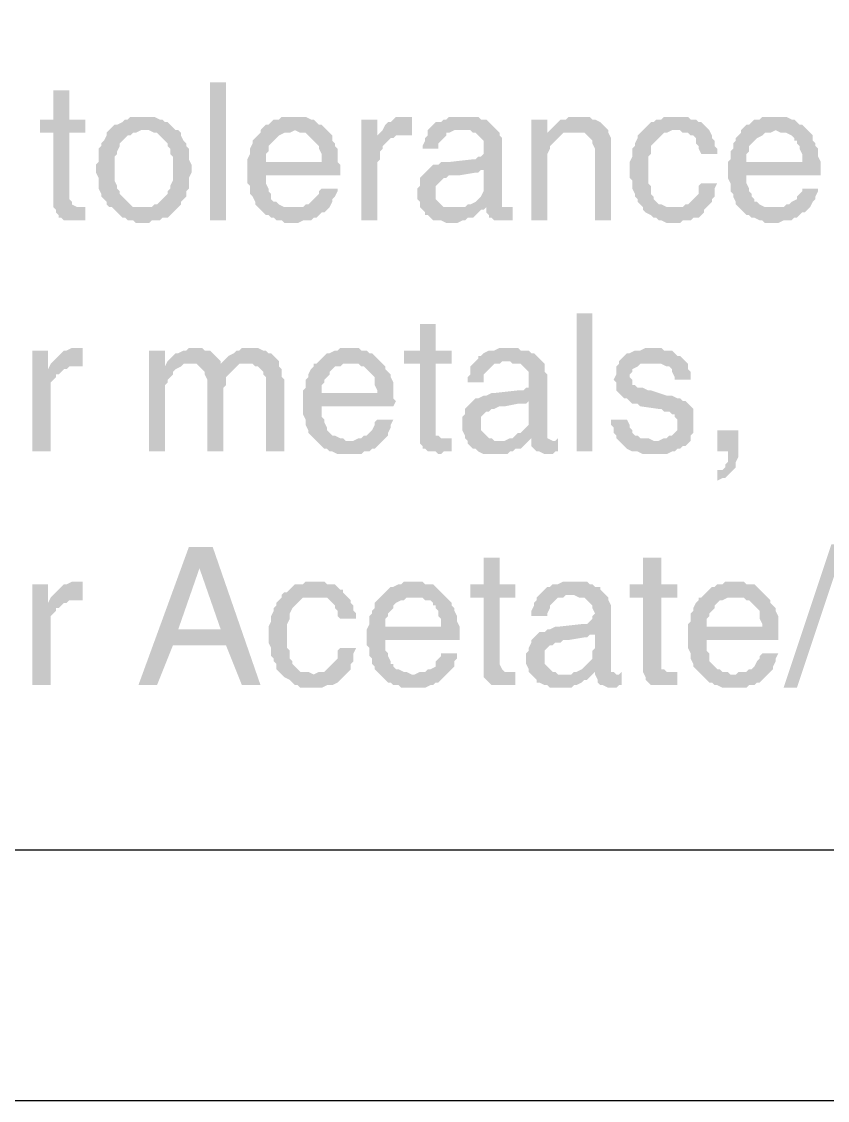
# Model space of a CAD drawing. Header units: millimetres. Extents: x 1399 to 2555, y 1196 to 1555.
# Drawn here: x 2468.96 to 2482.66, y 1257.55 to 1275.89 of the extents above; entities that cross this region are included whole.
import ezdxf

# ---------------------------------------------------------------- set-up
doc = ezdxf.new("R2010")
doc.units = ezdxf.units.MM

msp = doc.modelspace()

# ---------------------------------------------------------------- hatches: boundary and pattern name
at = {"transparency": 33554559}
for points in [[(2472.16312, 1272.50848), (2472.16312, 1274.85535), (2472.43391, 1274.85535), (2472.43391, 1272.50848)], [(2469.77111, 1274.71995), (2469.50032, 1274.71995), (2469.50032, 1274.2235), (2469.27466, 1274.2235), (2469.27466, 1273.99784), (2469.50032, 1273.99784), (2469.50032, 1272.73414), (2469.54545, 1272.68901), (2469.54545, 1272.64387), (2469.59058, 1272.59874), (2469.59058, 1272.55361), (2469.63571, 1272.55361), (2469.68085, 1272.50848), (2470.0419, 1272.50848), (2470.0419, 1272.73414), (2469.90651, 1272.73414), (2469.81624, 1272.77927), (2469.81624, 1272.8244), (2469.77111, 1272.86953), (2469.77111, 1273.99784), (2470.0419, 1273.99784), (2470.0419, 1274.2235), (2469.77111, 1274.2235)], [(2471.03481, 1274.26863), (2470.80915, 1274.26863), (2470.76402, 1274.2235), (2470.71889, 1274.2235), (2470.67375, 1274.17837), (2470.58349, 1274.13323), (2470.53836, 1274.13323), (2470.49323, 1274.0881), (2470.44809, 1274.04297), (2470.44809, 1274.04297), (2470.40296, 1273.99784), (2470.40296, 1273.95271), (2470.35783, 1273.86244), (2470.3127, 1273.81731), (2470.3127, 1273.77218), (2470.26756, 1273.72705), (2470.26756, 1273.50138), (2470.22243, 1273.45625), (2470.22243, 1273.36599), (2470.22243, 1273.32086), (2470.26756, 1273.23059), (2470.26756, 1273.05006), (2470.3127, 1272.9598), (2470.3127, 1272.91467), (2470.35783, 1272.86953), (2470.40296, 1272.8244), (2470.40296, 1272.77927), (2470.44809, 1272.73414), (2471.03481, 1272.73414), (2470.85428, 1272.73414), (2470.80915, 1272.77927), (2470.76402, 1272.8244), (2470.71889, 1272.86953), (2470.67375, 1272.91467), (2470.62862, 1272.9598), (2470.62862, 1273.00493), (2470.58349, 1273.05006), (2470.58349, 1273.09519), (2470.53836, 1273.18546), (2470.53836, 1273.59165), (2470.58349, 1273.63678), (2470.58349, 1273.68191), (2470.62862, 1273.77218), (2470.62862, 1273.81731), (2470.67375, 1273.86244), (2470.71889, 1273.90757), (2470.76402, 1273.95271), (2470.80915, 1273.95271), (2470.85428, 1273.99784), (2470.89942, 1273.99784), (2470.98968, 1274.04297), (2471.5764, 1274.04297), (2471.53127, 1274.0881), (2471.48613, 1274.13323), (2471.441, 1274.17837), (2471.39587, 1274.17837), (2471.35074, 1274.2235), (2471.3056, 1274.2235), (2471.21534, 1274.26863), (2471.12508, 1274.26863)], [(2473.60735, 1274.26863), (2473.38168, 1274.26863), (2473.33655, 1274.2235), (2473.24629, 1274.2235), (2473.20116, 1274.17837), (2473.15602, 1274.13323), (2473.11089, 1274.13323), (2473.06576, 1274.0881), (2473.02063, 1274.04297), (2473.60735, 1274.04297), (2473.69761, 1273.99784), (2473.78787, 1273.99784), (2473.83301, 1273.95271), (2473.87814, 1273.90757), (2473.92327, 1273.86244), (2473.92327, 1273.86244), (2473.9684, 1273.81731), (2474.01354, 1273.77218), (2474.01354, 1273.72705), (2474.05867, 1273.63678), (2474.05867, 1273.50138), (2472.79497, 1273.50138), (2472.79497, 1273.14033), (2472.8401, 1273.09519), (2472.8401, 1272.9598), (2472.88523, 1272.91467), (2472.93036, 1272.8244), (2472.93036, 1272.77927), (2472.9755, 1272.73414), (2473.02063, 1272.68901), (2473.02063, 1272.68901), (2473.06576, 1272.64387), (2473.11089, 1272.59874), (2473.15602, 1272.59874), (2473.20116, 1272.55361), (2473.24629, 1272.55361), (2473.29142, 1272.50848), (2473.38168, 1272.50848), (2473.42682, 1272.46334), (2473.65248, 1272.46334), (2473.74274, 1272.50848), (2473.87814, 1272.50848), (2473.92327, 1272.55361), (2473.9684, 1272.55361), (2474.01354, 1272.59874), (2474.05867, 1272.64387), (2474.1038, 1272.64387), (2474.14893, 1272.68901), (2473.60735, 1272.73414), (2473.42682, 1272.73414), (2473.33655, 1272.77927), (2473.29142, 1272.8244), (2473.24629, 1272.8244), (2473.20116, 1272.86953), (2473.20116, 1272.9598), (2473.15602, 1273.00493), (2473.15602, 1273.05006), (2473.11089, 1273.14033), (2473.11089, 1273.27572), (2474.37459, 1273.27572), (2474.37459, 1273.45625), (2474.32946, 1273.50138), (2474.32946, 1273.72705), (2474.28433, 1273.77218), (2474.28433, 1273.81731), (2474.2392, 1273.86244), (2474.2392, 1273.95271), (2474.19406, 1273.99784), (2474.14893, 1274.04297), (2474.1038, 1274.0881), (2474.05867, 1274.13323), (2474.01354, 1274.13323), (2473.9684, 1274.17837), (2473.92327, 1274.2235), (2473.87814, 1274.2235), (2473.78787, 1274.26863), (2473.69761, 1274.26863)], [(2475.5029, 1274.26863), (2475.32237, 1274.26863), (2475.27724, 1274.2235), (2475.2321, 1274.17837), (2475.18697, 1274.17837), (2475.14184, 1274.13323), (2475.09671, 1274.04297), (2475.09671, 1274.04297), (2475.05158, 1273.99784), (2475.5029, 1273.95271), (2475.59316, 1273.95271), (2475.59316, 1274.26863), (2475.54803, 1274.26863)], [(2476.4958, 1274.26863), (2476.22501, 1274.26863), (2476.17988, 1274.2235), (2476.13475, 1274.2235), (2476.08962, 1274.17837), (2475.99935, 1274.17837), (2475.95422, 1274.13323), (2475.95422, 1274.13323), (2475.90909, 1274.0881), (2475.86395, 1274.04297), (2475.86395, 1273.95271), (2475.81882, 1273.90757), (2475.81882, 1273.86244), (2475.77369, 1273.77218), (2475.77369, 1273.72705), (2476.04448, 1273.72705), (2476.04448, 1273.81731), (2476.08962, 1273.86244), (2476.13475, 1273.90757), (2476.17988, 1273.95271), (2476.17988, 1273.99784), (2476.22501, 1273.99784), (2476.31528, 1274.04297), (2477.03739, 1274.04297), (2476.99226, 1274.0881), (2476.94713, 1274.13323), (2476.90199, 1274.17837), (2476.85686, 1274.2235), (2476.7666, 1274.2235), (2476.72147, 1274.26863), (2476.54094, 1274.26863)], [(2478.39136, 1274.26863), (2478.25596, 1274.26863), (2478.21083, 1274.2235), (2478.12056, 1274.2235), (2478.07543, 1274.17837), (2478.0303, 1274.13323), (2477.98517, 1274.0881), (2477.94003, 1274.04297), (2477.8949, 1273.99784), (2478.12056, 1273.95271), (2478.1657, 1273.99784), (2478.34622, 1273.99784), (2478.93294, 1274.04297), (2478.88781, 1274.0881), (2478.84268, 1274.13323), (2478.84268, 1274.13323), (2478.79755, 1274.17837), (2478.70728, 1274.2235), (2478.66215, 1274.2235), (2478.61702, 1274.26863), (2478.48162, 1274.26863)], [(2480.06125, 1274.26863), (2479.88072, 1274.26863), (2479.83559, 1274.2235), (2479.74532, 1274.2235), (2479.70019, 1274.17837), (2479.65506, 1274.17837), (2479.60992, 1274.13323), (2479.56479, 1274.0881), (2479.51966, 1274.04297), (2480.15151, 1274.04297), (2480.19664, 1273.99784), (2480.28691, 1273.99784), (2480.33204, 1273.95271), (2480.37717, 1273.95271), (2480.4223, 1273.90757), (2480.4223, 1273.81731), (2480.46744, 1273.77218), (2480.46744, 1273.72705), (2480.51257, 1273.63678), (2480.78336, 1273.63678), (2480.78336, 1273.72705), (2480.73823, 1273.77218), (2480.73823, 1273.86244), (2480.6931, 1273.90757), (2480.6931, 1273.95271), (2480.64796, 1274.04297), (2480.60283, 1274.0881), (2480.5577, 1274.13323), (2480.5577, 1274.13323), (2480.51257, 1274.17837), (2480.46744, 1274.17837), (2480.4223, 1274.2235), (2480.33204, 1274.2235), (2480.28691, 1274.26863), (2480.15151, 1274.26863)], [(2481.77627, 1274.26863), (2481.55061, 1274.26863), (2481.50548, 1274.2235), (2481.41521, 1274.2235), (2481.37008, 1274.17837), (2481.32495, 1274.13323), (2481.27981, 1274.13323), (2481.23468, 1274.0881), (2481.18955, 1274.04297), (2481.77627, 1274.04297), (2481.86653, 1273.99784), (2481.9568, 1273.99784), (2482.04706, 1273.95271), (2482.09219, 1273.90757), (2482.09219, 1273.86244), (2482.13733, 1273.86244), (2482.13733, 1273.81731), (2482.18246, 1273.77218), (2482.18246, 1273.72705), (2482.22759, 1273.63678), (2482.22759, 1273.50138), (2480.96389, 1273.50138), (2480.96389, 1273.23059), (2481.00902, 1273.14033), (2481.00902, 1273.00493), (2481.05415, 1272.9598), (2481.05415, 1272.91467), (2481.09929, 1272.8244), (2481.09929, 1272.77927), (2481.14442, 1272.73414), (2481.18955, 1272.68901), (2481.18955, 1272.68901), (2481.23468, 1272.64387), (2481.27981, 1272.59874), (2481.32495, 1272.59874), (2481.37008, 1272.55361), (2481.41521, 1272.55361), (2481.50548, 1272.50848), (2481.55061, 1272.50848), (2481.59574, 1272.46334), (2481.8214, 1272.46334), (2481.91167, 1272.50848), (2482.04706, 1272.50848), (2482.09219, 1272.55361), (2482.13733, 1272.55361), (2482.18246, 1272.59874), (2482.22759, 1272.64387), (2482.27272, 1272.64387), (2482.31785, 1272.68901), (2481.77627, 1272.73414), (2481.59574, 1272.73414), (2481.50548, 1272.77927), (2481.46034, 1272.8244), (2481.41521, 1272.8244), (2481.41521, 1272.86953), (2481.37008, 1272.91467), (2481.37008, 1272.9598), (2481.32495, 1273.00493), (2481.32495, 1273.05006), (2481.27981, 1273.14033), (2481.27981, 1273.27572), (2482.54352, 1273.27572), (2482.54352, 1273.50138), (2482.49838, 1273.59165), (2482.49838, 1273.72705), (2482.45325, 1273.77218), (2482.45325, 1273.81731), (2482.40812, 1273.86244), (2482.40812, 1273.95271), (2482.36299, 1273.99784), (2482.31785, 1274.04297), (2482.27272, 1274.0881), (2482.22759, 1274.13323), (2482.18246, 1274.13323), (2482.13733, 1274.17837), (2482.09219, 1274.2235), (2482.04706, 1274.2235), (2481.9568, 1274.26863), (2481.86653, 1274.26863)], [(2475.00644, 1274.2235), (2474.73565, 1274.2235), (2474.73565, 1272.50848), (2475.00644, 1272.50848), (2475.00644, 1273.50138), (2475.05158, 1273.54652), (2475.05158, 1273.68191), (2475.09671, 1273.72705), (2475.09671, 1273.77218), (2475.14184, 1273.81731), (2475.18697, 1273.86244), (2475.2321, 1273.90757), (2475.27724, 1273.90757), (2475.00644, 1273.95271)], [(2477.8949, 1274.2235), (2477.62411, 1274.2235), (2477.62411, 1272.50848), (2477.8949, 1272.50848), (2477.8949, 1273.45625), (2477.8949, 1273.63678), (2477.94003, 1273.72705), (2477.94003, 1273.77218), (2477.98517, 1273.81731), (2478.0303, 1273.86244), (2478.0303, 1273.86244), (2478.07543, 1273.90757), (2478.12056, 1273.95271), (2477.8949, 1273.99784)], [(2471.5764, 1274.04297), (2471.03481, 1274.04297), (2471.12508, 1274.04297), (2471.21534, 1273.99784), (2471.26047, 1273.99784), (2471.3056, 1273.95271), (2471.35074, 1273.90757), (2471.39587, 1273.86244), (2471.441, 1273.81731), (2471.441, 1273.77218), (2471.48613, 1273.72705), (2471.48613, 1273.63678), (2471.53127, 1273.59165), (2471.53127, 1273.18546), (2471.48613, 1273.09519), (2471.48613, 1273.05006), (2471.441, 1273.00493), (2471.441, 1272.9598), (2471.39587, 1272.91467), (2471.35074, 1272.86953), (2471.3056, 1272.8244), (2471.26047, 1272.77927), (2471.21534, 1272.77927), (2471.17021, 1272.73414), (2470.49323, 1272.73414), (2470.53836, 1272.68901), (2470.58349, 1272.64387), (2470.62862, 1272.59874), (2470.67375, 1272.55361), (2470.71889, 1272.55361), (2470.76402, 1272.50848), (2470.85428, 1272.50848), (2470.89942, 1272.46334), (2471.12508, 1272.46334), (2471.17021, 1272.50848), (2471.3056, 1272.50848), (2471.35074, 1272.55361), (2471.441, 1272.55361), (2471.48613, 1272.59874), (2471.53127, 1272.64387), (2471.5764, 1272.68901), (2471.62153, 1272.73414), (2471.62153, 1272.73414), (2471.66666, 1272.77927), (2471.66666, 1272.8244), (2471.71179, 1272.86953), (2471.75693, 1272.91467), (2471.75693, 1273.00493), (2471.80206, 1273.05006), (2471.80206, 1273.23059), (2471.84719, 1273.32086), (2471.84719, 1273.36599), (2471.84719, 1273.45625), (2471.80206, 1273.54652), (2471.80206, 1273.72705), (2471.75693, 1273.77218), (2471.75693, 1273.81731), (2471.71179, 1273.86244), (2471.66666, 1273.95271), (2471.66666, 1273.99784), (2471.62153, 1274.04297)], [(2473.02063, 1274.04297), (2473.02063, 1273.99784), (2472.9755, 1273.95271), (2472.93036, 1273.90757), (2472.88523, 1273.86244), (2472.88523, 1273.81731), (2472.8401, 1273.72705), (2472.8401, 1273.63678), (2472.79497, 1273.54652), (2472.79497, 1273.50138), (2473.11089, 1273.50138), (2473.11089, 1273.63678), (2473.15602, 1273.68191), (2473.15602, 1273.77218), (2473.20116, 1273.81731), (2473.24629, 1273.86244), (2473.24629, 1273.86244), (2473.29142, 1273.90757), (2473.33655, 1273.95271), (2473.42682, 1273.99784), (2473.51708, 1273.99784), (2473.60735, 1274.04297)], [(2475.05158, 1273.99784), (2475.00644, 1273.95271), (2475.27724, 1273.90757), (2475.32237, 1273.95271), (2475.5029, 1273.95271)], [(2477.03739, 1274.04297), (2476.45067, 1274.04297), (2476.58607, 1274.04297), (2476.6312, 1273.99784), (2476.67633, 1273.99784), (2476.72147, 1273.95271), (2476.7666, 1273.90757), (2476.81173, 1273.86244), (2476.81173, 1273.63678), (2476.7666, 1273.59165), (2476.72147, 1273.59165), (2476.67633, 1273.54652), (2476.6312, 1273.54652), (2476.22501, 1273.50138), (2476.08962, 1273.50138), (2476.04448, 1273.45625), (2475.95422, 1273.45625), (2475.90909, 1273.41112), (2476.81173, 1273.36599), (2476.81173, 1273.09519), (2476.81173, 1273.00493), (2476.7666, 1272.91467), (2476.72147, 1272.86953), (2476.67633, 1272.8244), (2476.67633, 1272.8244), (2476.58607, 1272.77927), (2476.54094, 1272.77927), (2476.4958, 1272.73414), (2476.31528, 1272.73414), (2475.77369, 1272.68901), (2475.81882, 1272.64387), (2475.81882, 1272.59874), (2475.86395, 1272.59874), (2475.90909, 1272.55361), (2475.95422, 1272.50848), (2476.08962, 1272.50848), (2476.17988, 1272.46334), (2476.36041, 1272.46334), (2476.45067, 1272.50848), (2476.4958, 1272.50848), (2476.54094, 1272.55361), (2476.6312, 1272.55361), (2476.67633, 1272.59874), (2476.72147, 1272.64387), (2476.7666, 1272.68901), (2476.81173, 1272.68901), (2476.85686, 1272.73414), (2477.12766, 1272.73414), (2477.12766, 1273.90757), (2477.08252, 1273.95271), (2477.08252, 1273.99784)], [(2478.93294, 1274.04297), (2478.34622, 1273.99784), (2478.52675, 1273.99784), (2478.57188, 1273.95271), (2478.61702, 1273.90757), (2478.61702, 1273.90757), (2478.66215, 1273.86244), (2478.66215, 1273.81731), (2478.70728, 1273.72705), (2478.70728, 1272.50848), (2478.97807, 1272.50848), (2478.97807, 1273.90757), (2478.93294, 1273.99784)], [(2479.51966, 1274.04297), (2479.47453, 1273.99784), (2479.4294, 1273.95271), (2479.4294, 1273.90757), (2479.38426, 1273.81731), (2479.38426, 1273.77218), (2479.33913, 1273.72705), (2479.33913, 1273.59165), (2479.294, 1273.50138), (2479.294, 1273.23059), (2479.33913, 1273.18546), (2479.33913, 1273.05006), (2479.38426, 1272.9598), (2479.38426, 1272.91467), (2479.4294, 1272.86953), (2479.4294, 1272.8244), (2479.47453, 1272.77927), (2479.51966, 1272.73414), (2480.06125, 1272.73414), (2479.92585, 1272.73414), (2479.83559, 1272.77927), (2479.79045, 1272.77927), (2479.74532, 1272.8244), (2479.70019, 1272.86953), (2479.70019, 1272.91467), (2479.65506, 1272.9598), (2479.65506, 1273.09519), (2479.60992, 1273.14033), (2479.60992, 1273.59165), (2479.65506, 1273.63678), (2479.65506, 1273.77218), (2479.70019, 1273.81731), (2479.74532, 1273.86244), (2479.74532, 1273.86244), (2479.79045, 1273.90757), (2479.83559, 1273.95271), (2479.88072, 1273.99784), (2479.92585, 1273.99784), (2480.01611, 1274.04297), (2480.06125, 1274.04297)], [(2481.18955, 1274.04297), (2481.18955, 1273.99784), (2481.14442, 1273.95271), (2481.09929, 1273.90757), (2481.09929, 1273.86244), (2481.05415, 1273.81731), (2481.05415, 1273.72705), (2481.00902, 1273.68191), (2481.00902, 1273.54652), (2480.96389, 1273.50138), (2481.27981, 1273.50138), (2481.27981, 1273.63678), (2481.32495, 1273.68191), (2481.32495, 1273.77218), (2481.37008, 1273.81731), (2481.41521, 1273.86244), (2481.41521, 1273.86244), (2481.46034, 1273.90757), (2481.55061, 1273.95271), (2481.59574, 1273.99784), (2481.686, 1273.99784), (2481.77627, 1274.04297)], [(2475.90909, 1273.41112), (2475.86395, 1273.36599), (2475.81882, 1273.32086), (2475.81882, 1273.32086), (2475.77369, 1273.27572), (2475.72856, 1273.23059), (2475.72856, 1273.09519), (2475.68343, 1273.05006), (2475.68343, 1272.9598), (2475.68343, 1272.86953), (2475.72856, 1272.8244), (2475.72856, 1272.73414), (2475.77369, 1272.68901), (2476.31528, 1272.73414), (2476.13475, 1272.73414), (2476.08962, 1272.77927), (2476.04448, 1272.8244), (2475.99935, 1272.86953), (2475.99935, 1273.09519), (2476.04448, 1273.14033), (2476.08962, 1273.18546), (2476.13475, 1273.23059), (2476.17988, 1273.23059), (2476.22501, 1273.27572), (2476.40554, 1273.27572), (2476.67633, 1273.32086), (2476.72147, 1273.32086), (2476.7666, 1273.36599), (2476.81173, 1273.36599)], [(2474.32946, 1273.05006), (2474.05867, 1273.05006), (2474.01354, 1273.00493), (2474.01354, 1272.9598), (2473.9684, 1272.91467), (2473.92327, 1272.86953), (2473.87814, 1272.8244), (2473.83301, 1272.77927), (2473.78787, 1272.77927), (2473.74274, 1272.73414), (2473.60735, 1272.73414), (2474.14893, 1272.68901), (2474.19406, 1272.73414), (2474.2392, 1272.8244), (2474.2392, 1272.86953), (2474.28433, 1272.91467), (2474.32946, 1273.00493)], [(2480.78336, 1273.14033), (2480.51257, 1273.14033), (2480.46744, 1273.09519), (2480.46744, 1272.9598), (2480.4223, 1272.91467), (2480.37717, 1272.86953), (2480.33204, 1272.8244), (2480.28691, 1272.77927), (2480.24177, 1272.77927), (2480.19664, 1272.73414), (2479.51966, 1272.73414), (2479.51966, 1272.68901), (2479.56479, 1272.64387), (2479.65506, 1272.59874), (2479.70019, 1272.55361), (2479.74532, 1272.55361), (2479.79045, 1272.50848), (2479.83559, 1272.50848), (2479.92585, 1272.46334), (2480.15151, 1272.46334), (2480.19664, 1272.50848), (2480.33204, 1272.50848), (2480.37717, 1272.55361), (2480.46744, 1272.55361), (2480.51257, 1272.59874), (2480.5577, 1272.64387), (2480.5577, 1272.68901), (2480.60283, 1272.73414), (2480.64796, 1272.77927), (2480.6931, 1272.8244), (2480.6931, 1272.86953), (2480.73823, 1272.91467), (2480.73823, 1273.05006)], [(2482.49838, 1273.05006), (2482.22759, 1273.05006), (2482.22759, 1273.00493), (2482.18246, 1272.9598), (2482.13733, 1272.91467), (2482.13733, 1272.86953), (2482.04706, 1272.8244), (2482.00193, 1272.77927), (2481.9568, 1272.77927), (2481.91167, 1272.73414), (2481.77627, 1272.73414), (2482.31785, 1272.68901), (2482.36299, 1272.73414), (2482.40812, 1272.8244), (2482.45325, 1272.86953), (2482.45325, 1272.91467), (2482.49838, 1273.00493)], [(2477.30818, 1272.73414), (2477.21792, 1272.73414), (2476.85686, 1272.68901), (2476.85686, 1272.64387), (2476.90199, 1272.59874), (2476.90199, 1272.55361), (2476.94713, 1272.55361), (2476.99226, 1272.50848), (2477.30818, 1272.50848)], [(2477.12766, 1272.73414), (2476.85686, 1272.73414), (2476.85686, 1272.68901), (2477.21792, 1272.73414), (2477.21792, 1272.73414)], [(2478.39136, 1268.58198), (2478.39136, 1270.92885), (2478.66215, 1270.92885), (2478.66215, 1268.58198)], [(2475.99935, 1270.74832), (2475.72856, 1270.74832), (2475.72856, 1270.297), (2475.45776, 1270.297), (2475.45776, 1270.07134), (2475.72856, 1270.07134), (2475.72856, 1268.71737), (2475.77369, 1268.67224), (2475.77369, 1268.62711), (2475.81882, 1268.62711), (2475.86395, 1268.58198), (2475.99935, 1268.58198), (2476.04448, 1268.53685), (2476.08962, 1268.53685), (2476.13475, 1268.58198), (2476.27014, 1268.58198), (2476.27014, 1268.80764), (2476.08962, 1268.80764), (2476.04448, 1268.85277), (2475.99935, 1268.85277), (2475.99935, 1270.07134), (2476.27014, 1270.07134), (2476.27014, 1270.297), (2475.99935, 1270.297)], [(2469.41005, 1270.297), (2469.13926, 1270.297), (2469.13926, 1268.58198), (2469.45519, 1268.58198), (2469.45519, 1269.75541), (2469.50032, 1269.80055), (2469.54545, 1269.84568), (2469.54545, 1269.89081), (2469.59058, 1269.89081), (2469.63571, 1269.93594), (2469.68085, 1269.98107), (2469.41005, 1269.98107)], [(2469.90651, 1270.34213), (2469.81624, 1270.34213), (2469.72598, 1270.297), (2469.68085, 1270.297), (2469.63571, 1270.25187), (2469.59058, 1270.20674), (2469.54545, 1270.1616), (2469.50032, 1270.11647), (2469.50032, 1270.11647), (2469.45519, 1270.07134), (2469.90651, 1270.02621), (2469.99677, 1270.02621), (2469.99677, 1270.34213), (2469.95164, 1270.34213)], [(2471.39587, 1270.297), (2471.12508, 1270.297), (2471.12508, 1268.58198), (2471.39587, 1268.58198), (2471.39587, 1269.71028), (2471.441, 1269.75541), (2471.441, 1269.80055), (2471.48613, 1269.84568), (2471.53127, 1269.89081), (2471.53127, 1269.93594), (2471.5764, 1269.98107), (2471.66666, 1270.02621), (2471.39587, 1270.02621)], [(2471.89232, 1270.34213), (2471.80206, 1270.34213), (2471.75693, 1270.297), (2471.71179, 1270.297), (2471.62153, 1270.25187), (2471.5764, 1270.25187), (2471.53127, 1270.20674), (2471.48613, 1270.1616), (2471.441, 1270.11647), (2471.39587, 1270.02621), (2471.66666, 1270.02621), (2471.71179, 1270.07134), (2471.84719, 1270.07134), (2472.34364, 1270.11647), (2472.29851, 1270.1616), (2472.25338, 1270.20674), (2472.25338, 1270.20674), (2472.20825, 1270.25187), (2472.16312, 1270.297), (2472.07285, 1270.297), (2472.02772, 1270.34213), (2471.98259, 1270.34213)], [(2472.8401, 1270.34213), (2472.7047, 1270.34213), (2472.65957, 1270.297), (2472.61444, 1270.297), (2472.56931, 1270.25187), (2472.47904, 1270.20674), (2472.43391, 1270.1616), (2472.38878, 1270.11647), (2472.34364, 1270.07134), (2471.93746, 1270.07134), (2471.98259, 1270.02621), (2472.02772, 1269.98107), (2472.02772, 1269.98107), (2472.07285, 1269.93594), (2472.07285, 1269.89081), (2472.11798, 1269.80055), (2472.11798, 1268.58198), (2472.38878, 1268.58198), (2472.38878, 1269.66515), (2472.43391, 1269.71028), (2472.43391, 1269.84568), (2472.47904, 1269.89081), (2472.52417, 1269.93594), (2472.52417, 1269.93594), (2472.56931, 1269.98107), (2472.61444, 1270.02621), (2472.65957, 1270.07134), (2472.79497, 1270.07134), (2473.33655, 1270.11647), (2473.29142, 1270.1616), (2473.24629, 1270.20674), (2473.24629, 1270.20674), (2473.20116, 1270.25187), (2473.15602, 1270.25187), (2473.11089, 1270.297), (2473.06576, 1270.297), (2472.9755, 1270.34213), (2472.93036, 1270.34213)], [(2474.55512, 1270.34213), (2474.37459, 1270.34213), (2474.32946, 1270.297), (2474.28433, 1270.297), (2474.19406, 1270.25187), (2474.14893, 1270.25187), (2474.1038, 1270.20674), (2474.05867, 1270.1616), (2474.01354, 1270.11647), (2473.9684, 1270.07134), (2474.69052, 1270.07134), (2474.73565, 1270.02621), (2474.78078, 1270.02621), (2474.82591, 1269.98107), (2474.87105, 1269.93594), (2474.87105, 1269.93594), (2474.91618, 1269.89081), (2474.96131, 1269.84568), (2474.96131, 1269.71028), (2475.00644, 1269.62002), (2475.00644, 1269.57489), (2474.05867, 1269.57489), (2473.74274, 1269.52975), (2473.74274, 1269.21383), (2473.78787, 1269.12356), (2473.78787, 1269.0333), (2473.83301, 1268.94303), (2473.83301, 1268.8979), (2473.87814, 1268.85277), (2473.92327, 1268.80764), (2473.9684, 1268.76251), (2473.9684, 1268.76251), (2474.01354, 1268.71737), (2474.05867, 1268.67224), (2474.1038, 1268.62711), (2474.14893, 1268.62711), (2474.19406, 1268.58198), (2474.2392, 1268.58198), (2474.32946, 1268.53685), (2474.73565, 1268.53685), (2474.78078, 1268.58198), (2474.87105, 1268.58198), (2474.91618, 1268.62711), (2474.96131, 1268.62711), (2475.00644, 1268.67224), (2475.05158, 1268.71737), (2475.09671, 1268.76251), (2474.46486, 1268.76251), (2474.41972, 1268.80764), (2474.37459, 1268.80764), (2474.28433, 1268.85277), (2474.2392, 1268.85277), (2474.19406, 1268.8979), (2474.14893, 1268.94303), (2474.14893, 1268.98817), (2474.1038, 1269.07843), (2474.1038, 1269.12356), (2474.05867, 1269.1687), (2474.05867, 1269.34922), (2475.27724, 1269.34922), (2475.32237, 1269.43949), (2475.27724, 1269.48462), (2475.27724, 1269.75541), (2475.2321, 1269.84568), (2475.2321, 1269.89081), (2475.18697, 1269.93594), (2475.14184, 1269.98107), (2475.14184, 1270.02621), (2475.09671, 1270.07134), (2475.05158, 1270.11647), (2475.00644, 1270.1616), (2474.96131, 1270.20674), (2474.91618, 1270.25187), (2474.87105, 1270.25187), (2474.82591, 1270.297), (2474.73565, 1270.297), (2474.69052, 1270.34213), (2474.60025, 1270.34213)], [(2477.26305, 1270.34213), (2477.08252, 1270.34213), (2476.99226, 1270.297), (2476.90199, 1270.297), (2476.81173, 1270.25187), (2476.7666, 1270.20674), (2476.72147, 1270.20674), (2476.72147, 1270.1616), (2476.67633, 1270.11647), (2476.6312, 1270.07134), (2476.58607, 1270.02621), (2476.58607, 1269.89081), (2476.54094, 1269.84568), (2476.54094, 1269.75541), (2476.81173, 1269.75541), (2476.81173, 1269.89081), (2476.85686, 1269.93594), (2476.90199, 1269.98107), (2476.94713, 1270.02621), (2476.94713, 1270.02621), (2476.99226, 1270.07134), (2477.08252, 1270.07134), (2477.12766, 1270.11647), (2477.80464, 1270.11647), (2477.75951, 1270.1616), (2477.71437, 1270.20674), (2477.66924, 1270.25187), (2477.62411, 1270.25187), (2477.57898, 1270.297), (2477.44358, 1270.297), (2477.39845, 1270.34213), (2477.30818, 1270.34213)], [(2479.70019, 1270.34213), (2479.56479, 1270.34213), (2479.47453, 1270.297), (2479.38426, 1270.297), (2479.294, 1270.25187), (2479.24887, 1270.25187), (2479.20373, 1270.20674), (2479.1586, 1270.1616), (2479.11347, 1270.11647), (2479.11347, 1270.07134), (2479.06834, 1270.02621), (2479.06834, 1269.89081), (2479.02321, 1269.80055), (2479.06834, 1269.75541), (2479.06834, 1269.62002), (2479.11347, 1269.57489), (2479.1586, 1269.52975), (2479.20373, 1269.48462), (2479.24887, 1269.48462), (2479.294, 1269.43949), (2479.33913, 1269.39436), (2479.4294, 1269.39436), (2479.47453, 1269.34922), (2479.79045, 1269.30409), (2479.83559, 1269.30409), (2479.88072, 1269.25896), (2479.97098, 1269.25896), (2480.01611, 1269.21383), (2480.06125, 1269.21383), (2480.06125, 1269.1687), (2480.10638, 1269.12356), (2480.10638, 1268.94303), (2480.06125, 1268.8979), (2480.01611, 1268.85277), (2479.97098, 1268.85277), (2479.92585, 1268.80764), (2479.88072, 1268.80764), (2479.79045, 1268.76251), (2479.11347, 1268.76251), (2479.1586, 1268.71737), (2479.20373, 1268.67224), (2479.20373, 1268.67224), (2479.24887, 1268.62711), (2479.33913, 1268.58198), (2479.4294, 1268.58198), (2479.51966, 1268.53685), (2479.92585, 1268.53685), (2480.01611, 1268.58198), (2480.06125, 1268.58198), (2480.10638, 1268.62711), (2480.15151, 1268.62711), (2480.19664, 1268.67224), (2480.24177, 1268.67224), (2480.28691, 1268.71737), (2480.33204, 1268.76251), (2480.33204, 1268.85277), (2480.37717, 1268.8979), (2480.37717, 1269.07843), (2480.37717, 1269.30409), (2480.33204, 1269.34922), (2480.28691, 1269.39436), (2480.28691, 1269.39436), (2480.24177, 1269.43949), (2480.19664, 1269.43949), (2480.15151, 1269.48462), (2480.10638, 1269.48462), (2480.01611, 1269.52975), (2479.92585, 1269.52975), (2479.65506, 1269.62002), (2479.60992, 1269.62002), (2479.51966, 1269.66515), (2479.4294, 1269.66515), (2479.38426, 1269.71028), (2479.33913, 1269.71028), (2479.33913, 1269.80055), (2479.294, 1269.84568), (2479.294, 1269.89081), (2479.33913, 1269.93594), (2479.33913, 1269.98107), (2479.4294, 1270.02621), (2479.4294, 1270.02621), (2479.47453, 1270.07134), (2479.70019, 1270.07134), (2480.24177, 1270.11647), (2480.19664, 1270.1616), (2480.15151, 1270.20674), (2480.10638, 1270.20674), (2480.06125, 1270.25187), (2480.01611, 1270.297), (2479.88072, 1270.297), (2479.83559, 1270.34213), (2479.74532, 1270.34213)], [(2469.45519, 1270.07134), (2469.41005, 1269.98107), (2469.72598, 1269.98107), (2469.77111, 1270.02621), (2469.90651, 1270.02621)], [(2473.33655, 1270.11647), (2472.79497, 1270.07134), (2472.88523, 1270.07134), (2472.93036, 1270.02621), (2472.9755, 1270.02621), (2473.02063, 1269.98107), (2473.06576, 1269.93594), (2473.06576, 1269.89081), (2473.11089, 1269.84568), (2473.11089, 1268.58198), (2473.42682, 1268.58198), (2473.42682, 1269.80055), (2473.38168, 1269.84568), (2473.38168, 1269.98107), (2473.33655, 1270.02621)], [(2473.9684, 1270.07134), (2473.92327, 1270.07134), (2473.92327, 1270.02621), (2473.87814, 1269.98107), (2473.83301, 1269.89081), (2473.83301, 1269.84568), (2473.78787, 1269.80055), (2473.78787, 1269.66515), (2473.74274, 1269.62002), (2473.74274, 1269.52975), (2474.05867, 1269.57489), (2474.05867, 1269.71028), (2474.1038, 1269.75541), (2474.1038, 1269.80055), (2474.14893, 1269.84568), (2474.19406, 1269.89081), (2474.19406, 1269.93594), (2474.2392, 1269.98107), (2474.28433, 1270.02621), (2474.37459, 1270.02621), (2474.41972, 1270.07134), (2474.55512, 1270.07134)], [(2477.80464, 1270.11647), (2477.21792, 1270.11647), (2477.26305, 1270.11647), (2477.30818, 1270.07134), (2477.44358, 1270.07134), (2477.48871, 1270.02621), (2477.53384, 1269.98107), (2477.57898, 1269.93594), (2477.57898, 1269.80055), (2477.57898, 1269.66515), (2477.53384, 1269.66515), (2477.48871, 1269.62002), (2477.39845, 1269.62002), (2476.99226, 1269.57489), (2476.94713, 1269.57489), (2476.85686, 1269.52975), (2476.81173, 1269.52975), (2476.72147, 1269.48462), (2476.67633, 1269.48462), (2477.57898, 1269.43949), (2477.57898, 1269.1687), (2477.57898, 1269.0333), (2477.53384, 1268.98817), (2477.48871, 1268.94303), (2477.44358, 1268.8979), (2477.39845, 1268.8979), (2477.35332, 1268.85277), (2477.30818, 1268.80764), (2477.26305, 1268.80764), (2477.17279, 1268.76251), (2476.54094, 1268.76251), (2476.54094, 1268.71737), (2476.58607, 1268.67224), (2476.6312, 1268.62711), (2476.67633, 1268.62711), (2476.72147, 1268.58198), (2476.81173, 1268.53685), (2477.21792, 1268.53685), (2477.26305, 1268.58198), (2477.30818, 1268.58198), (2477.35332, 1268.62711), (2477.44358, 1268.62711), (2477.48871, 1268.67224), (2477.53384, 1268.71737), (2477.57898, 1268.76251), (2477.62411, 1268.80764), (2477.8949, 1268.80764), (2477.8949, 1269.89081), (2477.84977, 1269.93594), (2477.84977, 1270.07134)], [(2480.24177, 1270.11647), (2479.70019, 1270.07134), (2479.83559, 1270.07134), (2479.92585, 1270.02621), (2479.97098, 1270.02621), (2480.01611, 1269.98107), (2480.01611, 1269.93594), (2480.06125, 1269.84568), (2480.06125, 1269.80055), (2480.33204, 1269.80055), (2480.33204, 1269.93594), (2480.28691, 1269.98107), (2480.28691, 1270.07134)], [(2476.67633, 1269.48462), (2476.6312, 1269.43949), (2476.58607, 1269.39436), (2476.58607, 1269.39436), (2476.54094, 1269.34922), (2476.4958, 1269.30409), (2476.4958, 1269.21383), (2476.45067, 1269.1687), (2476.45067, 1268.94303), (2476.4958, 1268.85277), (2476.4958, 1268.80764), (2476.54094, 1268.76251), (2477.03739, 1268.76251), (2476.99226, 1268.76251), (2476.94713, 1268.80764), (2476.90199, 1268.80764), (2476.85686, 1268.85277), (2476.81173, 1268.8979), (2476.7666, 1268.94303), (2476.7666, 1269.07843), (2476.7666, 1269.1687), (2476.81173, 1269.21383), (2476.85686, 1269.25896), (2476.90199, 1269.25896), (2476.94713, 1269.30409), (2476.99226, 1269.30409), (2477.08252, 1269.34922), (2477.17279, 1269.34922), (2477.39845, 1269.39436), (2477.53384, 1269.39436), (2477.57898, 1269.43949)], [(2475.27724, 1269.12356), (2475.00644, 1269.12356), (2474.96131, 1269.07843), (2474.96131, 1269.0333), (2474.91618, 1268.94303), (2474.87105, 1268.8979), (2474.82591, 1268.85277), (2474.78078, 1268.85277), (2474.73565, 1268.80764), (2474.69052, 1268.80764), (2474.60025, 1268.76251), (2474.55512, 1268.76251), (2475.09671, 1268.76251), (2475.14184, 1268.80764), (2475.18697, 1268.85277), (2475.18697, 1268.8979), (2475.2321, 1268.98817), (2475.2321, 1269.0333)], [(2479.24887, 1269.12356), (2478.97807, 1269.12356), (2478.97807, 1269.0333), (2479.02321, 1268.98817), (2479.02321, 1268.8979), (2479.06834, 1268.85277), (2479.06834, 1268.80764), (2479.11347, 1268.76251), (2479.70019, 1268.76251), (2479.60992, 1268.80764), (2479.47453, 1268.80764), (2479.4294, 1268.85277), (2479.38426, 1268.85277), (2479.33913, 1268.8979), (2479.33913, 1268.94303), (2479.294, 1268.98817), (2479.294, 1269.0333)], [(2481.14442, 1268.94303), (2480.78336, 1268.94303), (2480.78336, 1268.58198), (2480.96389, 1268.58198), (2480.96389, 1268.40145), (2480.91876, 1268.35632), (2480.91876, 1268.31118), (2480.87363, 1268.26605), (2480.78336, 1268.26605), (2480.78336, 1268.08552), (2480.78336, 1268.08552), (2480.87363, 1268.13066), (2480.91876, 1268.13066), (2480.96389, 1268.17579), (2481.00902, 1268.22092), (2481.05415, 1268.26605), (2481.09929, 1268.31118), (2481.09929, 1268.40145), (2481.14442, 1268.49171), (2481.14442, 1268.62711)], [(2478.07543, 1268.80764), (2478.0303, 1268.76251), (2477.62411, 1268.76251), (2477.62411, 1268.67224), (2477.66924, 1268.62711), (2477.66924, 1268.62711), (2477.71437, 1268.58198), (2477.75951, 1268.58198), (2477.84977, 1268.53685), (2477.98517, 1268.53685), (2478.0303, 1268.58198), (2478.07543, 1268.58198)], [(2477.8949, 1268.80764), (2477.62411, 1268.80764), (2477.62411, 1268.76251), (2477.98517, 1268.76251)], [(2472.20825, 1266.95722), (2471.80206, 1266.95722), (2470.94455, 1264.61035), (2471.26047, 1264.61035), (2471.53127, 1265.28733), (2472.43391, 1265.28733), (2471.62153, 1265.55812), (2471.98259, 1266.59616)], [(2472.20825, 1266.95722), (2471.98259, 1266.59616), (2472.34364, 1265.55812), (2471.62153, 1265.55812), (2472.43391, 1265.28733), (2472.7047, 1264.61035), (2473.02063, 1264.61035)], [(2482.94971, 1267.00235), (2482.13733, 1264.56521), (2481.91167, 1264.56521), (2482.72404, 1267.00235)], [(2477.08252, 1266.77669), (2476.81173, 1266.77669), (2476.81173, 1266.32537), (2476.58607, 1266.32537), (2476.58607, 1266.09971), (2476.81173, 1266.09971), (2476.81173, 1264.74574), (2476.85686, 1264.70061), (2476.90199, 1264.65548), (2476.90199, 1264.65548), (2476.94713, 1264.61035), (2477.35332, 1264.61035), (2477.35332, 1264.83601), (2477.17279, 1264.83601), (2477.12766, 1264.88114), (2477.12766, 1264.88114), (2477.08252, 1264.9714), (2477.08252, 1266.09971), (2477.35332, 1266.09971), (2477.35332, 1266.32537), (2477.08252, 1266.32537)], [(2479.83559, 1266.77669), (2479.51966, 1266.77669), (2479.51966, 1266.32537), (2479.294, 1266.32537), (2479.294, 1266.09971), (2479.51966, 1266.09971), (2479.51966, 1264.83601), (2479.56479, 1264.74574), (2479.56479, 1264.70061), (2479.60992, 1264.65548), (2479.60992, 1264.65548), (2479.65506, 1264.61035), (2480.10638, 1264.61035), (2480.10638, 1264.83601), (2479.92585, 1264.83601), (2479.88072, 1264.88114), (2479.83559, 1264.88114), (2479.83559, 1266.09971), (2480.10638, 1266.09971), (2480.10638, 1266.32537), (2479.83559, 1266.32537)], [(2469.41005, 1266.32537), (2469.13926, 1266.32537), (2469.13926, 1264.61035), (2469.45519, 1264.61035), (2469.45519, 1265.78378), (2469.50032, 1265.82891), (2469.54545, 1265.87405), (2469.54545, 1265.91918), (2469.59058, 1265.91918), (2469.63571, 1265.96431), (2469.68085, 1266.00944), (2469.41005, 1266.00944)], [(2469.90651, 1266.3705), (2469.81624, 1266.3705), (2469.72598, 1266.32537), (2469.68085, 1266.32537), (2469.63571, 1266.28024), (2469.59058, 1266.2351), (2469.54545, 1266.18997), (2469.50032, 1266.14484), (2469.50032, 1266.14484), (2469.45519, 1266.09971), (2469.90651, 1266.05458), (2469.99677, 1266.05458), (2469.99677, 1266.3705), (2469.95164, 1266.3705)], [(2473.92327, 1266.3705), (2473.78787, 1266.3705), (2473.74274, 1266.32537), (2473.60735, 1266.32537), (2473.56221, 1266.28024), (2473.51708, 1266.2351), (2473.47195, 1266.18997), (2473.42682, 1266.18997), (2473.38168, 1266.14484), (2473.38168, 1266.09971), (2474.14893, 1266.09971), (2474.19406, 1266.05458), (2474.2392, 1266.00944), (2474.28433, 1265.96431), (2474.28433, 1265.91918), (2474.32946, 1265.87405), (2474.32946, 1265.78378), (2474.37459, 1265.73865), (2474.64539, 1265.73865), (2474.64539, 1265.82891), (2474.60025, 1265.87405), (2474.60025, 1265.96431), (2474.55512, 1266.00944), (2474.55512, 1266.05458), (2474.50999, 1266.09971), (2474.46486, 1266.14484), (2474.41972, 1266.18997), (2474.41972, 1266.2351), (2474.37459, 1266.2351), (2474.32946, 1266.28024), (2474.28433, 1266.32537), (2474.14893, 1266.32537), (2474.1038, 1266.3705), (2474.01354, 1266.3705)], [(2475.63829, 1266.3705), (2475.45776, 1266.3705), (2475.41263, 1266.32537), (2475.3675, 1266.32537), (2475.27724, 1266.28024), (2475.2321, 1266.28024), (2475.18697, 1266.2351), (2475.14184, 1266.18997), (2475.09671, 1266.14484), (2475.05158, 1266.09971), (2475.77369, 1266.09971), (2475.81882, 1266.05458), (2475.90909, 1266.05458), (2475.95422, 1266.00944), (2475.95422, 1265.96431), (2475.99935, 1265.96431), (2475.99935, 1265.91918), (2476.04448, 1265.87405), (2476.04448, 1265.78378), (2476.08962, 1265.73865), (2476.08962, 1265.60325), (2475.14184, 1265.60325), (2474.82591, 1265.55812), (2474.82591, 1265.28733), (2474.87105, 1265.2422), (2474.87105, 1265.1068), (2474.91618, 1265.06167), (2474.91618, 1264.9714), (2474.96131, 1264.92627), (2474.96131, 1264.88114), (2475.00644, 1264.83601), (2475.05158, 1264.79087), (2475.05158, 1264.79087), (2475.09671, 1264.74574), (2475.14184, 1264.70061), (2475.18697, 1264.65548), (2475.2321, 1264.65548), (2475.27724, 1264.61035), (2475.3675, 1264.61035), (2475.41263, 1264.56521), (2475.81882, 1264.56521), (2475.90909, 1264.61035), (2475.95422, 1264.61035), (2475.99935, 1264.65548), (2476.04448, 1264.65548), (2476.08962, 1264.70061), (2476.13475, 1264.74574), (2476.17988, 1264.79087), (2475.59316, 1264.79087), (2475.5029, 1264.83601), (2475.45776, 1264.83601), (2475.3675, 1264.88114), (2475.32237, 1264.88114), (2475.27724, 1264.92627), (2475.27724, 1264.9714), (2475.2321, 1264.9714), (2475.2321, 1265.01654), (2475.18697, 1265.1068), (2475.18697, 1265.15193), (2475.14184, 1265.19706), (2475.14184, 1265.37759), (2476.40554, 1265.37759), (2476.40554, 1265.60325), (2476.36041, 1265.69352), (2476.36041, 1265.78378), (2476.31528, 1265.87405), (2476.31528, 1265.91918), (2476.27014, 1265.96431), (2476.27014, 1266.00944), (2476.22501, 1266.05458), (2476.17988, 1266.09971), (2476.13475, 1266.14484), (2476.08962, 1266.18997), (2476.04448, 1266.2351), (2475.99935, 1266.28024), (2475.95422, 1266.32537), (2475.81882, 1266.32537), (2475.77369, 1266.3705), (2475.72856, 1266.3705)], [(2478.34622, 1266.3705), (2478.1657, 1266.3705), (2478.07543, 1266.32537), (2477.98517, 1266.32537), (2477.94003, 1266.28024), (2477.8949, 1266.28024), (2477.84977, 1266.2351), (2477.80464, 1266.18997), (2477.75951, 1266.14484), (2477.71437, 1266.09971), (2477.71437, 1266.05458), (2477.66924, 1266.00944), (2477.66924, 1265.96431), (2477.62411, 1265.87405), (2477.62411, 1265.78378), (2477.8949, 1265.78378), (2477.8949, 1265.82891), (2477.94003, 1265.91918), (2477.94003, 1265.96431), (2477.98517, 1266.00944), (2478.0303, 1266.05458), (2478.0303, 1266.05458), (2478.07543, 1266.09971), (2478.1657, 1266.09971), (2478.21083, 1266.14484), (2478.88781, 1266.14484), (2478.84268, 1266.18997), (2478.79755, 1266.2351), (2478.79755, 1266.28024), (2478.70728, 1266.28024), (2478.66215, 1266.32537), (2478.61702, 1266.32537), (2478.57188, 1266.3705), (2478.43649, 1266.3705)], [(2481.09929, 1266.3705), (2480.91876, 1266.3705), (2480.87363, 1266.32537), (2480.78336, 1266.32537), (2480.73823, 1266.28024), (2480.6931, 1266.28024), (2480.64796, 1266.2351), (2480.60283, 1266.18997), (2480.5577, 1266.14484), (2480.51257, 1266.09971), (2481.23468, 1266.09971), (2481.27981, 1266.05458), (2481.32495, 1266.05458), (2481.37008, 1266.00944), (2481.41521, 1265.96431), (2481.41521, 1265.96431), (2481.46034, 1265.91918), (2481.50548, 1265.87405), (2481.50548, 1265.73865), (2481.55061, 1265.64839), (2481.55061, 1265.60325), (2480.60283, 1265.60325), (2480.28691, 1265.55812), (2480.28691, 1265.2422), (2480.33204, 1265.15193), (2480.33204, 1265.06167), (2480.37717, 1264.9714), (2480.37717, 1264.92627), (2480.4223, 1264.88114), (2480.46744, 1264.83601), (2480.51257, 1264.79087), (2480.51257, 1264.79087), (2480.5577, 1264.74574), (2480.60283, 1264.70061), (2480.64796, 1264.65548), (2480.6931, 1264.65548), (2480.73823, 1264.61035), (2480.78336, 1264.61035), (2480.87363, 1264.56521), (2481.27981, 1264.56521), (2481.32495, 1264.61035), (2481.41521, 1264.61035), (2481.46034, 1264.65548), (2481.50548, 1264.65548), (2481.55061, 1264.70061), (2481.59574, 1264.74574), (2481.64087, 1264.79087), (2481.00902, 1264.79087), (2480.96389, 1264.83601), (2480.87363, 1264.83601), (2480.82849, 1264.88114), (2480.78336, 1264.88114), (2480.73823, 1264.92627), (2480.6931, 1264.9714), (2480.6931, 1264.9714), (2480.64796, 1265.01654), (2480.64796, 1265.15193), (2480.60283, 1265.19706), (2480.60283, 1265.37759), (2481.8214, 1265.37759), (2481.8214, 1265.78378), (2481.77627, 1265.87405), (2481.77627, 1265.91918), (2481.73114, 1265.96431), (2481.686, 1266.00944), (2481.686, 1266.05458), (2481.64087, 1266.09971), (2481.59574, 1266.14484), (2481.55061, 1266.18997), (2481.50548, 1266.2351), (2481.46034, 1266.28024), (2481.41521, 1266.32537), (2481.27981, 1266.32537), (2481.23468, 1266.3705), (2481.14442, 1266.3705)], [(2469.45519, 1266.09971), (2469.41005, 1266.00944), (2469.72598, 1266.00944), (2469.77111, 1266.05458), (2469.90651, 1266.05458)], [(2473.38168, 1266.09971), (2473.33655, 1266.05458), (2473.29142, 1266.00944), (2473.29142, 1265.96431), (2473.24629, 1265.91918), (2473.24629, 1265.87405), (2473.20116, 1265.78378), (2473.20116, 1265.69352), (2473.15602, 1265.60325), (2473.15602, 1265.33246), (2473.20116, 1265.2422), (2473.20116, 1265.1068), (2473.24629, 1265.06167), (2473.24629, 1265.01654), (2473.29142, 1264.9714), (2473.29142, 1264.88114), (2473.33655, 1264.83601), (2473.38168, 1264.79087), (2473.92327, 1264.79087), (2473.83301, 1264.83601), (2473.69761, 1264.83601), (2473.65248, 1264.88114), (2473.60735, 1264.92627), (2473.56221, 1264.9714), (2473.56221, 1265.01654), (2473.51708, 1265.06167), (2473.51708, 1265.19706), (2473.47195, 1265.2422), (2473.47195, 1265.64839), (2473.51708, 1265.73865), (2473.51708, 1265.82891), (2473.56221, 1265.91918), (2473.60735, 1265.96431), (2473.60735, 1265.96431), (2473.65248, 1266.00944), (2473.69761, 1266.05458), (2473.74274, 1266.09971), (2473.92327, 1266.09971)], [(2475.05158, 1266.09971), (2475.05158, 1266.09971), (2475.00644, 1266.05458), (2474.96131, 1266.00944), (2474.96131, 1265.91918), (2474.91618, 1265.87405), (2474.91618, 1265.82891), (2474.87105, 1265.78378), (2474.87105, 1265.64839), (2474.82591, 1265.55812), (2475.14184, 1265.60325), (2475.14184, 1265.73865), (2475.18697, 1265.78378), (2475.18697, 1265.82891), (2475.2321, 1265.87405), (2475.27724, 1265.91918), (2475.27724, 1265.96431), (2475.32237, 1266.00944), (2475.41263, 1266.05458), (2475.45776, 1266.05458), (2475.5029, 1266.09971), (2475.63829, 1266.09971)], [(2478.88781, 1266.14484), (2478.30109, 1266.14484), (2478.34622, 1266.14484), (2478.43649, 1266.09971), (2478.52675, 1266.09971), (2478.57188, 1266.05458), (2478.61702, 1266.00944), (2478.66215, 1265.96431), (2478.66215, 1265.91918), (2478.70728, 1265.82891), (2478.70728, 1265.82891), (2478.66215, 1265.78378), (2478.66215, 1265.73865), (2478.61702, 1265.69352), (2478.57188, 1265.64839), (2478.48162, 1265.64839), (2478.07543, 1265.60325), (2478.0303, 1265.60325), (2477.94003, 1265.55812), (2477.8949, 1265.55812), (2477.84977, 1265.51299), (2477.75951, 1265.51299), (2478.70728, 1265.46786), (2478.70728, 1265.2422), (2478.66215, 1265.19706), (2478.66215, 1265.06167), (2478.61702, 1265.01654), (2478.57188, 1264.9714), (2478.52675, 1264.92627), (2478.52675, 1264.92627), (2478.48162, 1264.88114), (2478.39136, 1264.83601), (2478.34622, 1264.83601), (2478.30109, 1264.79087), (2477.62411, 1264.79087), (2477.66924, 1264.74574), (2477.71437, 1264.70061), (2477.71437, 1264.65548), (2477.75951, 1264.65548), (2477.84977, 1264.61035), (2477.8949, 1264.61035), (2477.94003, 1264.56521), (2478.30109, 1264.56521), (2478.34622, 1264.61035), (2478.39136, 1264.61035), (2478.48162, 1264.65548), (2478.52675, 1264.70061), (2478.57188, 1264.70061), (2478.61702, 1264.74574), (2478.66215, 1264.79087), (2478.70728, 1264.83601), (2479.02321, 1264.83601), (2478.97807, 1264.83601), (2478.97807, 1265.96431), (2478.93294, 1266.05458), (2478.93294, 1266.09971)], [(2480.51257, 1266.09971), (2480.46744, 1266.09971), (2480.46744, 1266.05458), (2480.4223, 1266.00944), (2480.37717, 1265.91918), (2480.37717, 1265.87405), (2480.33204, 1265.82891), (2480.33204, 1265.69352), (2480.28691, 1265.64839), (2480.28691, 1265.55812), (2480.60283, 1265.60325), (2480.60283, 1265.73865), (2480.64796, 1265.78378), (2480.64796, 1265.82891), (2480.6931, 1265.87405), (2480.73823, 1265.91918), (2480.73823, 1265.96431), (2480.78336, 1266.00944), (2480.82849, 1266.05458), (2480.87363, 1266.05458), (2480.96389, 1266.09971), (2481.09929, 1266.09971)], [(2477.75951, 1265.51299), (2477.71437, 1265.46786), (2477.66924, 1265.42273), (2477.66924, 1265.42273), (2477.62411, 1265.37759), (2477.62411, 1265.33246), (2477.57898, 1265.2422), (2477.57898, 1265.19706), (2477.53384, 1265.15193), (2477.53384, 1264.9714), (2477.57898, 1264.88114), (2477.57898, 1264.83601), (2477.62411, 1264.79087), (2478.1657, 1264.79087), (2478.07543, 1264.79087), (2478.0303, 1264.83601), (2477.98517, 1264.83601), (2477.94003, 1264.88114), (2477.8949, 1264.92627), (2477.84977, 1264.9714), (2477.84977, 1265.1068), (2477.84977, 1265.19706), (2477.8949, 1265.2422), (2477.94003, 1265.28733), (2477.98517, 1265.28733), (2478.0303, 1265.33246), (2478.12056, 1265.33246), (2478.1657, 1265.37759), (2478.25596, 1265.37759), (2478.52675, 1265.42273), (2478.57188, 1265.42273), (2478.61702, 1265.46786), (2478.70728, 1265.46786)], [(2474.64539, 1265.2422), (2474.37459, 1265.2422), (2474.32946, 1265.19706), (2474.32946, 1265.06167), (2474.28433, 1265.01654), (2474.2392, 1264.9714), (2474.19406, 1264.92627), (2474.14893, 1264.88114), (2474.1038, 1264.83601), (2474.01354, 1264.83601), (2473.92327, 1264.79087), (2473.38168, 1264.79087), (2473.42682, 1264.74574), (2473.51708, 1264.70061), (2473.56221, 1264.65548), (2473.60735, 1264.61035), (2473.65248, 1264.61035), (2473.69761, 1264.56521), (2474.05867, 1264.56521), (2474.14893, 1264.61035), (2474.2392, 1264.61035), (2474.32946, 1264.65548), (2474.37459, 1264.70061), (2474.41972, 1264.74574), (2474.41972, 1264.74574), (2474.46486, 1264.79087), (2474.50999, 1264.83601), (2474.55512, 1264.88114), (2474.55512, 1264.9714), (2474.60025, 1265.01654), (2474.60025, 1265.15193)], [(2476.36041, 1265.15193), (2476.08962, 1265.15193), (2476.08962, 1265.1068), (2476.04448, 1265.06167), (2475.99935, 1265.01654), (2475.99935, 1264.92627), (2475.90909, 1264.88114), (2475.86395, 1264.88114), (2475.81882, 1264.83601), (2475.72856, 1264.83601), (2475.63829, 1264.79087), (2476.17988, 1264.79087), (2476.22501, 1264.83601), (2476.27014, 1264.88114), (2476.31528, 1264.92627), (2476.31528, 1265.01654), (2476.36041, 1265.06167)], [(2481.8214, 1265.15193), (2481.55061, 1265.15193), (2481.50548, 1265.1068), (2481.50548, 1265.06167), (2481.46034, 1265.01654), (2481.41521, 1264.92627), (2481.37008, 1264.88114), (2481.32495, 1264.88114), (2481.27981, 1264.83601), (2481.14442, 1264.83601), (2481.09929, 1264.79087), (2481.64087, 1264.79087), (2481.686, 1264.83601), (2481.73114, 1264.88114), (2481.73114, 1264.92627), (2481.77627, 1265.01654), (2481.77627, 1265.06167)], [(2479.1586, 1264.83601), (2479.11347, 1264.79087), (2478.70728, 1264.79087), (2478.75241, 1264.70061), (2478.75241, 1264.65548), (2478.75241, 1264.65548), (2478.79755, 1264.61035), (2478.84268, 1264.61035), (2478.93294, 1264.56521), (2479.06834, 1264.56521), (2479.11347, 1264.61035), (2479.1586, 1264.61035)], [(2479.02321, 1264.83601), (2478.70728, 1264.83601), (2478.70728, 1264.79087), (2479.06834, 1264.79087)]]:
    msp.add_hatch(color=256, dxfattribs=at).paths.add_polyline_path(points)

# ---------------------------------------------------------------- linework, layer by layer
msp.add_line((2141.50649, 1261.81215), (2550.76199, 1261.81215))
msp.add_lwpolyline([(2554.80003, 1257.5531), (2554.80003, 1554.5531), (2134.80004, 1554.5531), (2134.80004, 1257.5531)], close=True)
msp.add_solid([(2472.34364, 1270.11647), (2471.84719, 1270.07134), (2472.34364, 1270.07134)], dxfattribs=at)

doc.saveas('drawing.dxf')
